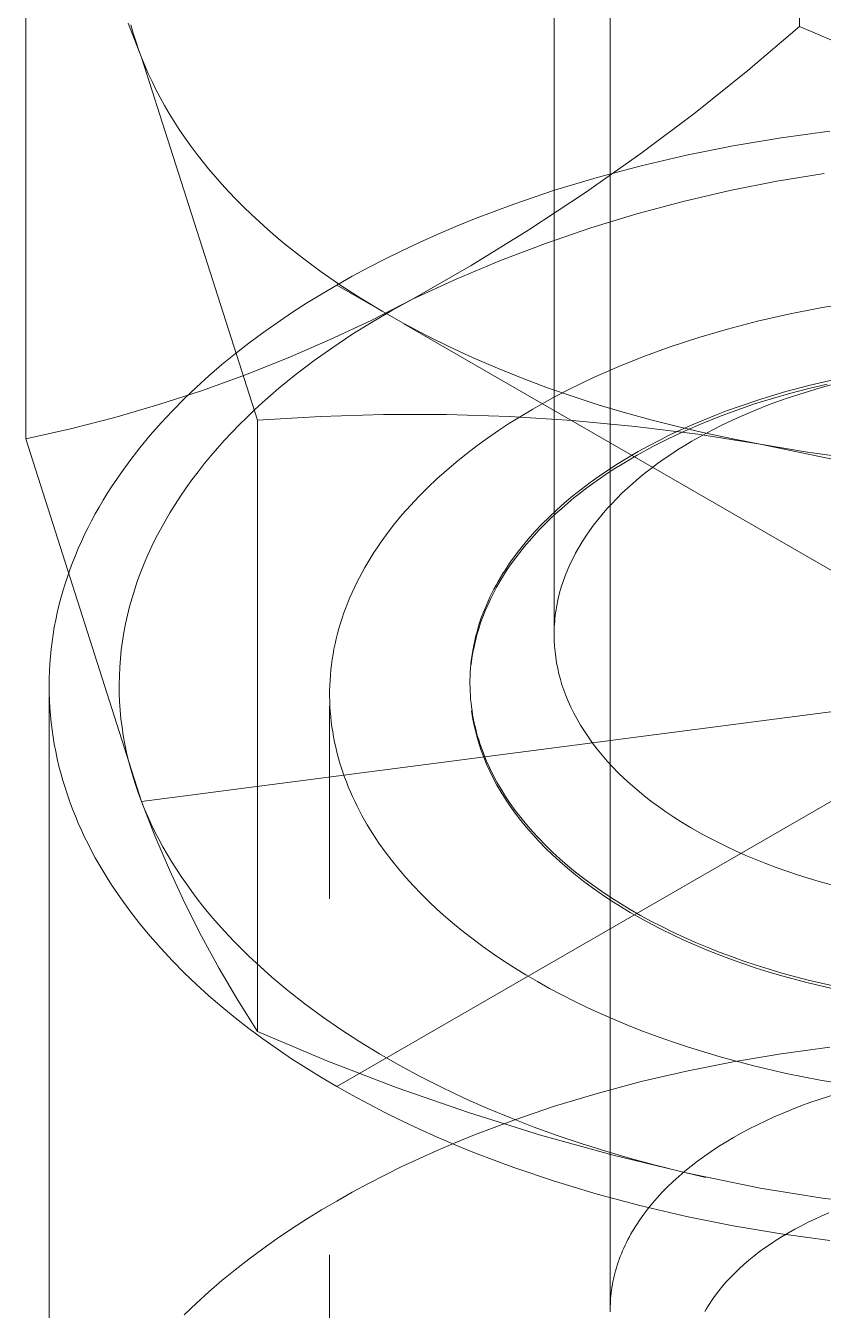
# Model space of a CAD drawing. Header units: inches. Extents: x -14 to 184, y -4 to 134.
# Drawn here: x 164.2264 to 164.4502, y 58.1212 to 58.4819 of the extents above; entities that cross this region are included whole.
import ezdxf

# ---------------------------------------------------------------- set-up
doc = ezdxf.new("R2010")
doc.units = ezdxf.units.IN
doc.linetypes.add('HIDDEN', pattern=[1.905, 1.27, -0.635])
doc.layers.add('ZANO_R', color=7, linetype='Continuous', lineweight=0)
doc.layers.add('ZANO_R_przerywana', color=250, linetype='HIDDEN', lineweight=0)

msp = doc.modelspace()

# ---------------------------------------------------------------- linework, layer by layer
at = {"layer": 'ZANO_R'}
for p, q in [((164.44348, 58.48161), (164.44348, 58.65323)), ((164.37464, 58.31085), (164.37464, 58.63427)), ((164.39039, 58.12148), (164.39039, 58.60016)), ((164.22635, 58.36589), (164.22635, 58.53751)), ((164.25887, 58.47296), (164.25511, 58.4826)), ((164.25581, 58.4821), (164.25649, 58.47979)), ((164.25649, 58.47979), (164.25722, 58.4775)), ((164.44348, 58.48161), (164.42902, 58.46927)), ((164.46296, 58.47338), (164.44348, 58.48161)), ((164.25722, 58.4775), (164.25801, 58.47522)), ((164.25801, 58.47522), (164.25887, 58.47296)), ((164.29138, 58.37109), (164.25887, 58.47296)), ((164.25887, 58.47296), (164.25978, 58.47071)), ((164.25978, 58.47071), (164.26075, 58.46846)), ((164.26075, 58.46846), (164.2618, 58.4662)), ((164.42902, 58.46927), (164.41419, 58.45737)), ((164.2618, 58.4662), (164.26291, 58.46395)), ((164.26291, 58.46395), (164.26408, 58.4617)), ((164.26408, 58.4617), (164.26532, 58.45946)), ((164.26532, 58.45946), (164.26663, 58.45721)), ((164.26663, 58.45721), (164.268, 58.45498)), ((164.268, 58.45498), (164.26945, 58.45274)), ((164.41419, 58.45737), (164.399, 58.44594)), ((164.26945, 58.45274), (164.27095, 58.45052)), ((164.27095, 58.45052), (164.27253, 58.4483)), ((164.43833, 58.4504), (164.4249, 58.44814)), ((164.45203, 58.45226), (164.43833, 58.4504)), ((164.27253, 58.4483), (164.27417, 58.44609)), ((164.4249, 58.44814), (164.41179, 58.44552)), ((164.27417, 58.44609), (164.27588, 58.44389)), ((164.27588, 58.44389), (164.27766, 58.44171)), ((164.399, 58.44594), (164.38346, 58.43499)), ((164.41179, 58.44552), (164.39904, 58.44255)), ((164.27766, 58.44171), (164.2795, 58.43953)), ((164.2795, 58.43953), (164.2814, 58.43737)), ((164.39904, 58.44255), (164.38669, 58.43925)), ((164.45045, 58.4404), (164.43716, 58.43822)), ((164.2814, 58.43737), (164.28338, 58.43522)), ((164.38669, 58.43925), (164.37477, 58.43565)), ((164.43716, 58.43822), (164.42394, 58.43559)), ((164.28338, 58.43522), (164.28542, 58.43308)), ((164.28542, 58.43308), (164.28752, 58.43096)), ((164.37477, 58.43565), (164.36331, 58.43177)), ((164.38346, 58.43499), (164.36759, 58.42453)), ((164.41082, 58.43252), (164.39781, 58.42901)), ((164.42394, 58.43559), (164.41082, 58.43252)), ((164.28752, 58.43096), (164.28969, 58.42886)), ((164.28969, 58.42886), (164.29192, 58.42677)), ((164.36331, 58.43177), (164.35234, 58.42763)), ((164.39781, 58.42901), (164.38493, 58.42508)), ((164.29192, 58.42677), (164.29422, 58.42471)), ((164.34704, 58.42548), (164.34187, 58.42326)), ((164.35234, 58.42763), (164.34704, 58.42548)), ((164.38493, 58.42508), (164.37218, 58.42071)), ((164.29422, 58.42471), (164.29657, 58.42266)), ((164.29657, 58.42266), (164.29899, 58.42063)), ((164.34187, 58.42326), (164.33683, 58.421)), ((164.36759, 58.42453), (164.3514, 58.41455)), ((164.29899, 58.42063), (164.30401, 58.41664)), ((164.33192, 58.41869), (164.32715, 58.41634)), ((164.33683, 58.421), (164.33192, 58.41869)), ((164.37218, 58.42071), (164.35959, 58.41592)), ((164.30401, 58.41664), (164.30927, 58.41274)), ((164.32715, 58.41634), (164.32251, 58.41394)), ((164.3514, 58.41455), (164.33491, 58.40509)), ((164.35959, 58.41592), (164.34716, 58.41071)), ((164.30927, 58.41274), (164.31476, 58.40895)), ((164.318, 58.41151), (164.31363, 58.40904)), ((164.32251, 58.41394), (164.318, 58.41151)), ((164.34716, 58.41071), (164.33491, 58.40509)), ((164.31363, 58.40904), (164.30935, 58.40651)), ((164.32638, 58.40167), (164.31363, 58.40904)), ((164.31476, 58.40895), (164.32047, 58.40526)), ((164.30513, 58.40391), (164.30098, 58.40123)), ((164.30935, 58.40651), (164.30513, 58.40391)), ((164.32047, 58.40526), (164.32638, 58.40168)), ((164.33491, 58.40509), (164.32346, 58.39922)), ((164.33491, 58.40509), (164.3291, 58.40189)), ((164.44941, 58.40263), (164.45865, 58.40416)), ((164.30098, 58.40123), (164.2969, 58.39847)), ((164.31363, 58.18402), (164.6879, 58.40011)), ((164.3291, 58.40189), (164.32342, 58.39856)), ((164.32638, 58.40168), (164.3325, 58.39822)), ((164.43173, 58.39887), (164.44043, 58.40086)), ((164.44043, 58.40086), (164.44941, 58.40263)), ((164.2969, 58.39847), (164.2929, 58.39564)), ((164.32346, 58.39922), (164.31183, 58.39371)), ((164.32342, 58.39856), (164.31788, 58.39511)), ((164.70337, 58.18402), (164.33247, 58.39816)), ((164.3325, 58.39822), (164.33881, 58.39488)), ((164.41523, 58.3943), (164.42332, 58.39668)), ((164.42332, 58.39668), (164.43173, 58.39887)), ((164.28899, 58.39273), (164.28516, 58.38975)), ((164.2929, 58.39564), (164.28899, 58.39273)), ((164.31183, 58.39371), (164.30003, 58.38858)), ((164.31788, 58.39511), (164.3125, 58.39153)), ((164.33881, 58.39488), (164.3453, 58.39167)), ((164.40746, 58.39175), (164.41523, 58.3943)), ((164.28516, 58.38975), (164.28142, 58.38669)), ((164.3125, 58.39153), (164.30729, 58.38782)), ((164.3453, 58.39167), (164.35195, 58.3886)), ((164.39281, 58.38617), (164.40003, 58.38906)), ((164.40003, 58.38906), (164.40746, 58.39175)), ((164.28142, 58.38669), (164.27778, 58.38356)), ((164.30003, 58.38858), (164.28808, 58.38382)), ((164.30729, 58.38782), (164.30226, 58.384)), ((164.35195, 58.3886), (164.35876, 58.38566)), ((164.35876, 58.38566), (164.36571, 58.38287)), ((164.38571, 58.38304), (164.39281, 58.38617)), ((164.27778, 58.38356), (164.27425, 58.38035)), ((164.28808, 58.38382), (164.27597, 58.37945)), ((164.30226, 58.384), (164.29742, 58.38007)), ((164.36571, 58.38287), (164.37279, 58.38021)), ((164.3822, 58.38139), (164.38571, 58.38304)), ((164.44647, 58.38092), (164.45332, 58.3825)), ((164.27597, 58.37945), (164.26374, 58.37547)), ((164.27425, 58.38035), (164.27083, 58.37708)), ((164.29742, 58.38007), (164.29508, 58.37806)), ((164.37279, 58.38021), (164.37998, 58.37771)), ((164.37532, 58.37791), (164.37874, 58.37968)), ((164.37874, 58.37968), (164.3822, 58.38139)), ((164.43291, 58.37711), (164.43966, 58.37912)), ((164.43594, 58.37723), (164.44103, 58.37868)), ((164.43966, 58.37912), (164.44647, 58.38092)), ((164.44, 58.37725), (164.44479, 58.37882)), ((164.44103, 58.37868), (164.44614, 58.38002)), ((164.44479, 58.37882), (164.44962, 58.38026)), ((164.44614, 58.38002), (164.45128, 58.38124)), ((164.44962, 58.38026), (164.4545, 58.38157)), ((164.26374, 58.37547), (164.25138, 58.37188)), ((164.27083, 58.37708), (164.26753, 58.37374)), ((164.29279, 58.37602), (164.29055, 58.37396)), ((164.29508, 58.37806), (164.29279, 58.37602)), ((164.36863, 58.37419), (164.37195, 58.37608)), ((164.37195, 58.37608), (164.37532, 58.37791)), ((164.37998, 58.37771), (164.38728, 58.37535)), ((164.38728, 58.37535), (164.39466, 58.37315)), ((164.42298, 58.37369), (164.42626, 58.37488)), ((164.42593, 58.37395), (164.43091, 58.37565)), ((164.42626, 58.37488), (164.43291, 58.37711)), ((164.43066, 58.37372), (164.43529, 58.37555)), ((164.43091, 58.37565), (164.43594, 58.37723)), ((164.43529, 58.37555), (164.44, 58.37725)), ((164.25138, 58.37188), (164.23891, 58.36869)), ((164.26753, 58.37374), (164.26434, 58.37033)), ((164.28837, 58.37187), (164.28624, 58.36976)), ((164.29055, 58.37396), (164.28837, 58.37187)), ((164.30904, 58.37218), (164.29138, 58.37109)), ((164.29138, 58.19947), (164.29138, 58.37109)), ((164.32673, 58.37271), (164.30904, 58.37218)), ((164.34443, 58.3727), (164.32673, 58.37271)), ((164.36212, 58.37214), (164.34443, 58.3727)), ((164.37978, 58.37103), (164.36212, 58.37214)), ((164.36216, 58.37023), (164.36536, 58.37224)), ((164.36536, 58.37224), (164.36863, 58.37419)), ((164.39741, 58.36936), (164.37978, 58.37103)), ((164.39466, 58.37315), (164.40212, 58.3711)), ((164.40212, 58.3711), (164.40964, 58.3692)), ((164.41335, 58.3698), (164.41652, 58.37115)), ((164.41619, 58.37019), (164.42102, 58.37213)), ((164.41652, 58.37115), (164.41973, 58.37245)), ((164.41973, 58.37245), (164.42298, 58.37369)), ((164.42102, 58.37213), (164.42593, 58.37395)), ((164.42171, 58.36969), (164.42613, 58.37177)), ((164.42613, 58.37177), (164.43066, 58.37372)), ((164.23891, 58.36869), (164.22635, 58.36589)), ((164.26434, 58.37033), (164.26129, 58.36686)), ((164.28417, 58.36762), (164.28216, 58.36547)), ((164.28624, 58.36976), (164.28417, 58.36762)), ((164.35594, 58.36604), (164.35901, 58.36816)), ((164.35901, 58.36816), (164.36216, 58.37023)), ((164.41497, 58.36716), (164.39741, 58.36936)), ((164.40684, 58.36597), (164.41146, 58.36814)), ((164.40716, 58.36694), (164.41023, 58.36839)), ((164.40964, 58.3692), (164.41721, 58.36745)), ((164.41023, 58.36839), (164.41335, 58.3698)), ((164.41146, 58.36814), (164.41619, 58.37019)), ((164.41534, 58.36635), (164.41743, 58.36749)), ((164.41721, 58.36745), (164.42482, 58.36585)), ((164.41743, 58.36749), (164.41955, 58.36861)), ((164.41955, 58.36861), (164.42171, 58.36969)), ((164.22635, 58.36589), (164.25887, 58.26402)), ((164.26129, 58.36686), (164.25836, 58.36332)), ((164.28216, 58.36547), (164.2802, 58.36328)), ((164.35002, 58.36163), (164.35294, 58.36386)), ((164.35294, 58.36386), (164.35594, 58.36604)), ((164.39827, 58.36228), (164.40118, 58.36388)), ((164.40118, 58.36388), (164.40414, 58.36544)), ((164.40233, 58.36368), (164.40684, 58.36597)), ((164.40414, 58.36544), (164.40716, 58.36694)), ((164.40931, 58.36275), (164.41128, 58.36397)), ((164.41128, 58.36397), (164.41329, 58.36517)), ((164.41329, 58.36517), (164.41534, 58.36635)), ((164.43245, 58.3644), (164.41497, 58.36716)), ((164.42482, 58.36585), (164.43245, 58.3644)), ((164.45316, 58.36009), (164.43245, 58.3644)), ((164.43245, 58.3644), (164.44573, 58.36211)), ((164.25836, 58.36332), (164.25558, 58.35972)), ((164.27831, 58.36108), (164.27648, 58.35886)), ((164.2802, 58.36328), (164.27831, 58.36108)), ((164.34718, 58.35934), (164.35002, 58.36163)), ((164.39266, 58.35894), (164.39543, 58.36063)), ((164.39373, 58.35879), (164.39796, 58.36129)), ((164.39543, 58.36063), (164.39827, 58.36228)), ((164.39796, 58.36129), (164.40233, 58.36368)), ((164.40366, 58.3589), (164.4055, 58.36021)), ((164.4055, 58.36021), (164.40738, 58.36149)), ((164.40738, 58.36149), (164.40931, 58.36275)), ((164.44573, 58.36211), (164.45907, 58.36025)), ((164.25558, 58.35972), (164.25293, 58.35607)), ((164.27471, 58.35662), (164.27301, 58.35435)), ((164.27648, 58.35886), (164.27471, 58.35662)), ((164.34175, 58.35462), (164.34442, 58.35701)), ((164.34442, 58.35701), (164.34718, 58.35934)), ((164.38732, 58.35542), (164.38995, 58.3572)), ((164.38966, 58.35618), (164.39167, 58.3575)), ((164.38995, 58.3572), (164.39266, 58.35894)), ((164.39167, 58.3575), (164.39373, 58.35879)), ((164.40013, 58.35622), (164.40187, 58.35757)), ((164.40187, 58.35757), (164.40366, 58.3589)), ((164.25293, 58.35607), (164.25043, 58.35236)), ((164.27301, 58.35435), (164.27137, 58.35207)), ((164.33918, 58.35218), (164.34175, 58.35462)), ((164.38229, 58.35173), (164.38477, 58.35359)), ((164.38386, 58.3521), (164.38575, 58.35349)), ((164.38477, 58.35359), (164.38732, 58.35542)), ((164.38575, 58.35349), (164.38768, 58.35485)), ((164.38768, 58.35485), (164.38966, 58.35618)), ((164.39522, 58.35203), (164.39681, 58.35345)), ((164.39681, 58.35345), (164.39844, 58.35484)), ((164.39844, 58.35484), (164.40013, 58.35622)), ((164.24924, 58.35049), (164.24809, 58.3486)), ((164.25043, 58.35236), (164.24924, 58.35049)), ((164.26979, 58.34978), (164.26828, 58.34746)), ((164.27137, 58.35207), (164.26979, 58.34978)), ((164.33432, 58.34717), (164.3367, 58.3497)), ((164.3367, 58.3497), (164.33918, 58.35218)), ((164.37759, 58.34789), (164.3799, 58.34982)), ((164.3799, 58.34982), (164.38229, 58.35173)), ((164.38022, 58.34927), (164.38202, 58.3507)), ((164.38202, 58.3507), (164.38386, 58.3521)), ((164.39222, 58.34913), (164.39369, 58.35059)), ((164.39369, 58.35059), (164.39522, 58.35203)), ((164.24697, 58.3467), (164.24589, 58.34479)), ((164.24809, 58.3486), (164.24697, 58.3467)), ((164.26828, 58.34746), (164.26684, 58.34513)), ((164.33204, 58.34459), (164.33432, 58.34717)), ((164.37324, 58.34391), (164.37537, 58.34591)), ((164.37511, 58.34486), (164.37677, 58.34635)), ((164.37537, 58.34591), (164.37759, 58.34789)), ((164.37677, 58.34635), (164.37847, 58.34782)), ((164.37847, 58.34782), (164.38022, 58.34927)), ((164.38813, 58.34466), (164.38943, 58.34617)), ((164.38943, 58.34617), (164.3908, 58.34766)), ((164.3908, 58.34766), (164.39222, 58.34913)), ((164.24486, 58.34287), (164.24386, 58.34094)), ((164.24589, 58.34479), (164.24486, 58.34287)), ((164.26546, 58.34279), (164.26415, 58.34044)), ((164.26684, 58.34513), (164.26546, 58.34279)), ((164.32988, 58.34198), (164.33204, 58.34459)), ((164.37119, 58.34187), (164.37324, 58.34391)), ((164.37196, 58.34184), (164.37351, 58.34336)), ((164.37351, 58.34336), (164.37511, 58.34486)), ((164.3857, 58.34161), (164.38688, 58.34314)), ((164.38688, 58.34314), (164.38813, 58.34466)), ((164.2429, 58.339), (164.24199, 58.33704)), ((164.24386, 58.34094), (164.2429, 58.339)), ((164.26415, 58.34044), (164.26291, 58.33807)), ((164.32588, 58.33664), (164.32782, 58.33933)), ((164.32782, 58.33933), (164.32988, 58.34198)), ((164.36739, 58.33772), (164.36925, 58.33981)), ((164.36763, 58.33717), (164.36902, 58.33874)), ((164.36902, 58.33874), (164.37046, 58.3403)), ((164.36925, 58.33981), (164.37119, 58.34187)), ((164.37046, 58.3403), (164.37196, 58.34184)), ((164.3835, 58.33851), (164.38457, 58.34006)), ((164.38457, 58.34006), (164.3857, 58.34161)), ((164.24112, 58.33508), (164.24029, 58.3331)), ((164.24199, 58.33704), (164.24112, 58.33508)), ((164.26174, 58.33569), (164.26064, 58.3333)), ((164.26291, 58.33807), (164.26174, 58.33569)), ((164.32405, 58.33391), (164.32495, 58.33528)), ((164.32495, 58.33528), (164.32588, 58.33664)), ((164.36398, 58.33346), (164.36564, 58.3356)), ((164.36501, 58.33399), (164.36629, 58.33559)), ((164.36564, 58.3356), (164.36739, 58.33772)), ((164.36629, 58.33559), (164.36763, 58.33717)), ((164.38067, 58.33379), (164.38155, 58.33537)), ((164.38155, 58.33537), (164.3825, 58.33694)), ((164.3825, 58.33694), (164.3835, 58.33851)), ((164.24029, 58.3331), (164.2395, 58.33112)), ((164.26064, 58.3333), (164.25961, 58.3309)), ((164.32234, 58.33116), (164.32318, 58.33254)), ((164.32318, 58.33254), (164.32405, 58.33391)), ((164.36167, 58.33022), (164.36242, 58.33131)), ((164.36242, 58.33131), (164.36398, 58.33346)), ((164.36261, 58.33077), (164.36378, 58.33238)), ((164.36378, 58.33238), (164.36501, 58.33399)), ((164.37909, 58.33061), (164.37985, 58.3322)), ((164.37985, 58.3322), (164.38067, 58.33379)), ((164.23876, 58.32913), (164.23805, 58.32713)), ((164.2395, 58.33112), (164.23876, 58.32913)), ((164.25865, 58.32849), (164.25776, 58.32608)), ((164.25961, 58.3309), (164.25865, 58.32849)), ((164.25887, 58.26402), (164.75813, 58.32904)), ((164.32, 58.32697), (164.32075, 58.32837)), ((164.32075, 58.32837), (164.32153, 58.32977)), ((164.32153, 58.32977), (164.32234, 58.33116)), ((164.3596, 58.32694), (164.36026, 58.32804)), ((164.36026, 58.32804), (164.36096, 58.32913)), ((164.36044, 58.3275), (164.36149, 58.32914)), ((164.36096, 58.32913), (164.36167, 58.33022)), ((164.36149, 58.32914), (164.36261, 58.33077)), ((164.37775, 58.32741), (164.37839, 58.32901)), ((164.37839, 58.32901), (164.37909, 58.33061)), ((164.2374, 58.32513), (164.23678, 58.32311)), ((164.23805, 58.32713), (164.2374, 58.32513)), ((164.25776, 58.32608), (164.25694, 58.32365)), ((164.31794, 58.32272), (164.3186, 58.32415)), ((164.3186, 58.32415), (164.31928, 58.32556)), ((164.31928, 58.32556), (164.32, 58.32697)), ((164.3576, 58.32254), (164.35849, 58.3242)), ((164.35775, 58.32364), (164.35834, 58.32474)), ((164.35834, 58.32474), (164.35895, 58.32584)), ((164.35849, 58.3242), (164.35943, 58.32585)), ((164.35895, 58.32584), (164.3596, 58.32694)), ((164.35943, 58.32585), (164.36044, 58.3275)), ((164.3762, 58.32261), (164.37666, 58.32421)), ((164.37666, 58.32421), (164.37717, 58.32581)), ((164.37717, 58.32581), (164.37775, 58.32741)), ((164.23621, 58.3211), (164.23569, 58.31907)), ((164.23678, 58.32311), (164.23621, 58.3211)), ((164.25619, 58.32123), (164.25552, 58.3188)), ((164.25694, 58.32365), (164.25619, 58.32123)), ((164.31673, 58.31987), (164.31732, 58.3213)), ((164.31732, 58.3213), (164.31794, 58.32272)), ((164.356, 58.31921), (164.35677, 58.32088)), ((164.35612, 58.32031), (164.35664, 58.32142)), ((164.35664, 58.32142), (164.35718, 58.32253)), ((164.35677, 58.32088), (164.3576, 58.32254)), ((164.35718, 58.32253), (164.35775, 58.32364)), ((164.37563, 58.32021), (164.3758, 58.32101)), ((164.3758, 58.32101), (164.3762, 58.32261)), ((164.23521, 58.31704), (164.23477, 58.315)), ((164.23569, 58.31907), (164.23521, 58.31704)), ((164.25552, 58.3188), (164.25491, 58.31636)), ((164.31515, 58.31555), (164.31564, 58.31699)), ((164.31564, 58.31699), (164.31617, 58.31843)), ((164.31617, 58.31843), (164.31673, 58.31987)), ((164.35431, 58.31585), (164.35473, 58.31697)), ((164.35462, 58.31586), (164.35528, 58.31754)), ((164.35473, 58.31697), (164.35517, 58.31808)), ((164.35517, 58.31808), (164.35563, 58.3192)), ((164.35528, 58.31754), (164.356, 58.31921)), ((164.35563, 58.3192), (164.35612, 58.32031)), ((164.37497, 58.31624), (164.37507, 58.31703)), ((164.37507, 58.31703), (164.37519, 58.31783)), ((164.37519, 58.31783), (164.37532, 58.31862)), ((164.37532, 58.31862), (164.37546, 58.31942)), ((164.37546, 58.31942), (164.37563, 58.32021)), ((164.23477, 58.315), (164.23438, 58.31296)), ((164.25437, 58.31393), (164.25391, 58.31149)), ((164.25491, 58.31636), (164.25437, 58.31393)), ((164.31426, 58.31265), (164.31469, 58.3141)), ((164.31469, 58.3141), (164.31515, 58.31555)), ((164.35322, 58.31251), (164.35356, 58.31362)), ((164.35347, 58.31251), (164.35402, 58.31419)), ((164.35356, 58.31362), (164.35393, 58.31474)), ((164.35393, 58.31474), (164.35431, 58.31585)), ((164.35402, 58.31419), (164.35462, 58.31586)), ((164.3747, 58.31309), (164.37474, 58.31387)), ((164.37474, 58.31387), (164.3748, 58.31466)), ((164.3748, 58.31466), (164.37488, 58.31545)), ((164.37488, 58.31545), (164.37497, 58.31624)), ((164.23404, 58.31092), (164.23374, 58.30887)), ((164.23438, 58.31296), (164.23404, 58.31092)), ((164.25391, 58.31149), (164.25351, 58.30905)), ((164.31316, 58.30829), (164.31349, 58.30975)), ((164.31349, 58.30975), (164.31386, 58.3112)), ((164.31386, 58.3112), (164.31426, 58.31265)), ((164.35235, 58.30916), (164.35262, 58.31028)), ((164.35255, 58.30917), (164.35298, 58.31084)), ((164.35262, 58.31028), (164.35291, 58.31139)), ((164.35291, 58.31139), (164.35322, 58.31251)), ((164.35298, 58.31084), (164.35347, 58.31251)), ((164.37464, 58.31152), (164.37466, 58.3123)), ((164.37467, 58.30927), (164.37464, 58.31085)), ((164.37466, 58.3123), (164.3747, 58.31309)), ((164.23348, 58.30682), (164.23328, 58.30476)), ((164.23374, 58.30887), (164.23348, 58.30682)), ((164.25319, 58.30662), (164.25294, 58.30418)), ((164.25351, 58.30905), (164.25319, 58.30662)), ((164.3126, 58.30537), (164.31286, 58.30683)), ((164.31286, 58.30683), (164.31316, 58.30829)), ((164.35171, 58.30583), (164.3519, 58.30694)), ((164.35184, 58.30583), (164.35217, 58.3075)), ((164.3519, 58.30694), (164.35211, 58.30805)), ((164.35211, 58.30805), (164.35235, 58.30916)), ((164.35217, 58.3075), (164.35255, 58.30917)), ((164.37476, 58.30769), (164.37467, 58.30927)), ((164.3749, 58.30611), (164.37476, 58.30769)), ((164.37509, 58.30454), (164.3749, 58.30611)), ((164.23312, 58.3027), (164.233, 58.30065)), ((164.23328, 58.30476), (164.23312, 58.3027)), ((164.25294, 58.30418), (164.25275, 58.30175)), ((164.312, 58.30099), (164.31217, 58.30245)), ((164.31217, 58.30245), (164.31237, 58.30391)), ((164.31237, 58.30391), (164.3126, 58.30537)), ((164.35118, 58.30141), (164.35127, 58.30251)), ((164.35127, 58.30251), (164.35139, 58.30362)), ((164.35136, 58.3025), (164.35157, 58.30416)), ((164.35139, 58.30362), (164.35154, 58.30472)), ((164.35154, 58.30472), (164.35171, 58.30583)), ((164.35157, 58.30416), (164.35184, 58.30583)), ((164.37534, 58.30297), (164.37509, 58.30454)), ((164.37564, 58.30142), (164.37534, 58.30297)), ((164.233, 58.30065), (164.23293, 58.29859)), ((164.25264, 58.29933), (164.25259, 58.2969)), ((164.25275, 58.30175), (164.25264, 58.29933)), ((164.31176, 58.29807), (164.31186, 58.29953)), ((164.31186, 58.29953), (164.312, 58.30099)), ((164.35102, 58.29813), (164.35105, 58.29922)), ((164.35105, 58.29922), (164.3511, 58.30032)), ((164.3511, 58.30032), (164.35118, 58.30141)), ((164.37599, 58.29987), (164.37564, 58.30142)), ((164.3764, 58.29834), (164.37599, 58.29987)), ((164.23293, 58.29859), (164.23291, 58.29653)), ((164.23291, 58.03936), (164.23291, 58.29653)), ((164.23291, 58.29653), (164.23293, 58.29447)), ((164.25259, 58.2969), (164.25262, 58.29449)), ((164.31165, 58.29515), (164.31169, 58.29661)), ((164.31169, 58.29661), (164.31176, 58.29807)), ((164.35102, 58.29705), (164.35102, 58.29813)), ((164.35104, 58.29596), (164.35102, 58.29705)), ((164.35108, 58.29489), (164.35104, 58.29596)), ((164.37685, 58.29683), (164.3764, 58.29834)), ((164.37736, 58.29533), (164.37685, 58.29683)), ((164.37792, 58.29384), (164.37736, 58.29533)), ((164.23293, 58.29447), (164.233, 58.29241)), ((164.233, 58.29241), (164.23312, 58.29035)), ((164.25262, 58.29449), (164.25271, 58.29208)), ((164.25271, 58.29208), (164.25287, 58.28968)), ((164.31165, 58.2937), (164.31165, 58.29515)), ((164.31168, 58.29224), (164.31165, 58.2937)), ((164.31174, 58.29079), (164.31168, 58.29224)), ((164.35114, 58.29381), (164.35108, 58.29489)), ((164.35122, 58.29274), (164.35114, 58.29381)), ((164.35132, 58.29167), (164.35122, 58.29274)), ((164.35145, 58.29061), (164.35132, 58.29167)), ((164.37861, 58.29217), (164.37792, 58.29384)), ((164.37936, 58.2905), (164.37861, 58.29217)), ((164.23312, 58.29035), (164.23328, 58.2883)), ((164.23328, 58.2883), (164.23348, 58.28624)), ((164.25287, 58.28968), (164.25309, 58.28728)), ((164.31183, 58.28934), (164.31174, 58.29079)), ((164.31195, 58.28789), (164.31183, 58.28934)), ((164.3516, 58.28956), (164.35145, 58.29061)), ((164.35178, 58.28764), (164.35148, 58.28954)), ((164.35176, 58.28851), (164.3516, 58.28956)), ((164.35195, 58.28746), (164.35176, 58.28851)), ((164.38019, 58.28882), (164.37936, 58.2905)), ((164.3811, 58.28714), (164.38019, 58.28882)), ((164.23348, 58.28624), (164.23374, 58.28419)), ((164.25309, 58.28728), (164.25339, 58.2849)), ((164.25339, 58.2849), (164.25374, 58.28253)), ((164.31211, 58.28645), (164.31195, 58.28789)), ((164.31229, 58.28501), (164.31211, 58.28645)), ((164.31251, 58.28358), (164.31229, 58.28501)), ((164.35213, 58.28575), (164.35178, 58.28764)), ((164.35216, 58.28642), (164.35195, 58.28746)), ((164.35255, 58.28386), (164.35213, 58.28575)), ((164.35239, 58.28539), (164.35216, 58.28642)), ((164.35263, 58.28436), (164.35239, 58.28539)), ((164.38207, 58.28546), (164.3811, 58.28714)), ((164.38313, 58.28377), (164.38207, 58.28546)), ((164.23374, 58.28419), (164.23404, 58.28214)), ((164.23404, 58.28214), (164.23438, 58.2801)), ((164.25374, 58.28253), (164.25417, 58.28017)), ((164.31276, 58.28215), (164.31251, 58.28358)), ((164.31304, 58.28072), (164.31276, 58.28215)), ((164.35304, 58.282), (164.35255, 58.28386)), ((164.3529, 58.28334), (164.35263, 58.28436)), ((164.35318, 58.28232), (164.3529, 58.28334)), ((164.35359, 58.28015), (164.35304, 58.282)), ((164.35349, 58.28131), (164.35318, 58.28232)), ((164.35381, 58.28031), (164.35349, 58.28131)), ((164.38425, 58.28209), (164.38313, 58.28377)), ((164.38546, 58.28041), (164.38425, 58.28209)), ((164.23438, 58.2801), (164.23477, 58.27805)), ((164.23477, 58.27805), (164.23521, 58.27602)), ((164.25417, 58.28017), (164.25465, 58.27782)), ((164.25465, 58.27782), (164.2552, 58.27548)), ((164.31335, 58.2793), (164.31304, 58.28072)), ((164.31369, 58.27788), (164.31335, 58.2793)), ((164.31406, 58.27647), (164.31369, 58.27788)), ((164.3542, 58.27833), (164.35359, 58.28015)), ((164.35415, 58.27931), (164.35381, 58.28031)), ((164.3545, 58.27832), (164.35415, 58.27931)), ((164.35488, 58.27652), (164.3542, 58.27833)), ((164.35488, 58.27734), (164.3545, 58.27832)), ((164.35568, 58.27537), (164.35488, 58.27734)), ((164.38674, 58.27874), (164.38546, 58.28041)), ((164.38811, 58.27707), (164.38674, 58.27874)), ((164.23521, 58.27602), (164.23569, 58.27399)), ((164.23569, 58.27399), (164.23621, 58.27196)), ((164.2552, 58.27548), (164.25581, 58.27316)), ((164.31446, 58.27507), (164.31406, 58.27647)), ((164.31489, 58.27367), (164.31446, 58.27507)), ((164.31535, 58.27228), (164.31489, 58.27367)), ((164.35568, 58.27456), (164.35488, 58.27652)), ((164.35658, 58.2734), (164.35568, 58.27537)), ((164.35658, 58.27259), (164.35568, 58.27456)), ((164.38955, 58.27541), (164.38811, 58.27707)), ((164.39107, 58.27376), (164.38955, 58.27541)), ((164.39266, 58.27212), (164.39107, 58.27376)), ((164.23621, 58.27196), (164.23678, 58.26994)), ((164.25581, 58.27316), (164.25649, 58.27085)), ((164.25649, 58.27085), (164.25722, 58.26855)), ((164.31584, 58.2709), (164.31535, 58.27228)), ((164.31635, 58.26952), (164.31584, 58.2709)), ((164.35755, 58.27143), (164.35658, 58.2734)), ((164.35755, 58.27061), (164.35658, 58.27259)), ((164.35861, 58.26945), (164.35755, 58.27143)), ((164.35861, 58.26863), (164.35755, 58.27061)), ((164.39434, 58.27049), (164.39266, 58.27212)), ((164.3961, 58.26888), (164.39434, 58.27049)), ((164.23678, 58.26994), (164.2374, 58.26793)), ((164.2374, 58.26793), (164.23805, 58.26592)), ((164.25722, 58.26855), (164.25801, 58.26628)), ((164.31689, 58.26815), (164.31635, 58.26952)), ((164.31747, 58.26679), (164.31689, 58.26815)), ((164.31806, 58.26543), (164.31747, 58.26679)), ((164.35976, 58.26747), (164.35861, 58.26945)), ((164.35976, 58.26665), (164.35861, 58.26863)), ((164.361, 58.26549), (164.35976, 58.26747)), ((164.361, 58.26467), (164.35976, 58.26665)), ((164.39793, 58.26729), (164.3961, 58.26888)), ((164.39984, 58.26571), (164.39793, 58.26729)), ((164.23805, 58.26592), (164.23876, 58.26392)), ((164.23876, 58.26392), (164.2395, 58.26193)), ((164.25801, 58.26628), (164.25887, 58.26402)), ((164.25887, 58.26402), (164.25972, 58.26191)), ((164.25887, 58.26402), (164.26262, 58.25438)), ((164.31869, 58.26409), (164.31806, 58.26543)), ((164.31934, 58.26275), (164.31869, 58.26409)), ((164.36233, 58.26351), (164.361, 58.26549)), ((164.36233, 58.26269), (164.361, 58.26467)), ((164.36375, 58.26153), (164.36233, 58.26351)), ((164.40183, 58.26416), (164.39984, 58.26571)), ((164.4039, 58.26263), (164.40183, 58.26416)), ((164.2395, 58.26193), (164.24029, 58.25995)), ((164.24029, 58.25995), (164.24112, 58.25798)), ((164.25972, 58.26191), (164.26063, 58.25979)), ((164.26063, 58.25979), (164.2616, 58.25768)), ((164.32002, 58.26142), (164.31934, 58.26275)), ((164.32072, 58.2601), (164.32002, 58.26142)), ((164.32145, 58.25879), (164.32072, 58.2601)), ((164.36375, 58.26072), (164.36233, 58.26269)), ((164.36526, 58.25956), (164.36375, 58.26153)), ((164.36526, 58.25875), (164.36375, 58.26072)), ((164.36686, 58.2576), (164.36526, 58.25956)), ((164.40604, 58.26112), (164.4039, 58.26263)), ((164.40825, 58.25964), (164.40604, 58.26112)), ((164.41054, 58.25818), (164.40825, 58.25964)), ((164.24112, 58.25798), (164.24199, 58.25602)), ((164.24199, 58.25602), (164.2429, 58.25406)), ((164.2616, 58.25768), (164.26262, 58.25557)), ((164.26262, 58.25557), (164.26371, 58.25346)), ((164.32221, 58.25749), (164.32145, 58.25879)), ((164.32379, 58.25492), (164.32221, 58.25749)), ((164.36686, 58.25678), (164.36526, 58.25875)), ((164.36856, 58.25565), (164.36686, 58.2576)), ((164.36856, 58.25483), (164.36686, 58.25678)), ((164.37034, 58.25371), (164.36856, 58.25565)), ((164.4129, 58.25676), (164.41054, 58.25818)), ((164.41532, 58.25536), (164.4129, 58.25676)), ((164.2429, 58.25406), (164.24386, 58.25212)), ((164.24386, 58.25212), (164.24486, 58.25019)), ((164.26262, 58.25438), (164.26668, 58.24486)), ((164.26371, 58.25346), (164.26485, 58.25135)), ((164.32547, 58.25238), (164.32379, 58.25492)), ((164.32723, 58.24989), (164.32547, 58.25238)), ((164.37034, 58.25289), (164.36856, 58.25483)), ((164.37222, 58.25178), (164.37034, 58.25371)), ((164.37222, 58.25096), (164.37034, 58.25289)), ((164.41782, 58.254), (164.41532, 58.25536)), ((164.42038, 58.25267), (164.41782, 58.254)), ((164.423, 58.25138), (164.42038, 58.25267)), ((164.24486, 58.25019), (164.24589, 58.24826)), ((164.26485, 58.25135), (164.26605, 58.24925)), ((164.26605, 58.24925), (164.26731, 58.24715)), ((164.32909, 58.24744), (164.32723, 58.24989)), ((164.3742, 58.24986), (164.37222, 58.25178)), ((164.3742, 58.24905), (164.37222, 58.25096)), ((164.37626, 58.24797), (164.3742, 58.24986)), ((164.37626, 58.24715), (164.3742, 58.24905)), ((164.42569, 58.25013), (164.423, 58.25138)), ((164.42843, 58.24892), (164.42569, 58.25013)), ((164.43123, 58.24774), (164.42843, 58.24892)), ((164.24589, 58.24826), (164.24697, 58.24635)), ((164.24697, 58.24635), (164.24809, 58.24445)), ((164.26668, 58.24486), (164.27104, 58.23548)), ((164.26731, 58.24715), (164.26863, 58.24505)), ((164.26863, 58.24505), (164.27, 58.24296)), ((164.33103, 58.24504), (164.32909, 58.24744)), ((164.33305, 58.24268), (164.33103, 58.24504)), ((164.37842, 58.2461), (164.37626, 58.24797)), ((164.37842, 58.24528), (164.37626, 58.24715)), ((164.38067, 58.24424), (164.37842, 58.2461)), ((164.38067, 58.24343), (164.37842, 58.24528)), ((164.43409, 58.24661), (164.43123, 58.24774)), ((164.43699, 58.24552), (164.43409, 58.24661)), ((164.43995, 58.24447), (164.43699, 58.24552)), ((164.24809, 58.24445), (164.24924, 58.24257)), ((164.24924, 58.24257), (164.25043, 58.24069)), ((164.27, 58.24296), (164.27144, 58.24088)), ((164.33515, 58.24036), (164.33305, 58.24268)), ((164.38301, 58.24241), (164.38067, 58.24424)), ((164.38301, 58.2416), (164.38067, 58.24343)), ((164.38544, 58.24061), (164.38301, 58.24241)), ((164.38544, 58.23979), (164.38301, 58.2416)), ((164.44295, 58.24347), (164.43995, 58.24447)), ((164.44598, 58.24251), (164.44295, 58.24347)), ((164.44906, 58.2416), (164.44598, 58.24251)), ((164.45532, 58.23993), (164.44906, 58.2416)), ((164.25043, 58.24069), (164.25293, 58.23699)), ((164.27144, 58.24088), (164.27293, 58.2388)), ((164.27293, 58.2388), (164.27449, 58.23673)), ((164.33732, 58.2381), (164.33515, 58.24036)), ((164.33956, 58.23588), (164.33732, 58.2381)), ((164.38796, 58.23884), (164.38544, 58.24061)), ((164.38796, 58.23802), (164.38544, 58.23979)), ((164.39056, 58.23709), (164.38796, 58.23884)), ((164.39056, 58.23628), (164.38796, 58.23802)), ((164.25293, 58.23699), (164.25558, 58.23333)), ((164.27104, 58.23548), (164.27569, 58.22624)), ((164.27449, 58.23673), (164.2761, 58.23467)), ((164.2761, 58.23467), (164.27777, 58.23262)), ((164.34186, 58.23371), (164.33956, 58.23588)), ((164.39325, 58.23538), (164.39056, 58.23709)), ((164.39325, 58.23457), (164.39056, 58.23628)), ((164.39603, 58.23371), (164.39325, 58.23538)), ((164.39603, 58.23289), (164.39325, 58.23457)), ((164.25558, 58.23333), (164.25836, 58.22974)), ((164.27777, 58.23262), (164.2795, 58.23058)), ((164.2795, 58.23058), (164.28128, 58.22855)), ((164.34423, 58.23159), (164.34186, 58.23371)), ((164.34668, 58.2295), (164.34423, 58.23159)), ((164.39888, 58.23207), (164.39603, 58.23371)), ((164.39888, 58.23125), (164.39603, 58.23289)), ((164.40182, 58.23046), (164.39888, 58.23207)), ((164.40182, 58.22965), (164.39888, 58.23125)), ((164.40483, 58.2289), (164.40182, 58.23046)), ((164.25836, 58.22974), (164.26129, 58.2262)), ((164.28128, 58.22855), (164.28313, 58.22654)), ((164.34923, 58.22742), (164.34668, 58.2295)), ((164.35188, 58.22536), (164.34923, 58.22742)), ((164.40483, 58.22809), (164.40182, 58.22965)), ((164.40792, 58.22738), (164.40483, 58.2289)), ((164.40792, 58.22657), (164.40483, 58.22809)), ((164.41108, 58.22591), (164.40792, 58.22738)), ((164.26129, 58.2262), (164.26434, 58.22273)), ((164.27569, 58.22624), (164.28063, 58.21715)), ((164.28313, 58.22654), (164.28503, 58.22453)), ((164.28503, 58.22453), (164.28699, 58.22254)), ((164.35464, 58.22332), (164.35188, 58.22536)), ((164.3575, 58.2213), (164.35464, 58.22332)), ((164.41108, 58.22509), (164.40792, 58.22657)), ((164.41431, 58.22448), (164.41108, 58.22591)), ((164.41431, 58.22366), (164.41108, 58.22509)), ((164.4176, 58.2231), (164.41431, 58.22448)), ((164.4176, 58.22228), (164.41431, 58.22366)), ((164.42096, 58.22177), (164.4176, 58.2231)), ((164.26434, 58.22273), (164.26753, 58.21932)), ((164.28699, 58.22254), (164.289, 58.22057)), ((164.289, 58.22057), (164.29108, 58.21861)), ((164.36047, 58.2193), (164.3575, 58.2213)), ((164.42096, 58.22095), (164.4176, 58.22228)), ((164.42438, 58.22048), (164.42096, 58.22177)), ((164.42438, 58.21967), (164.42096, 58.22095)), ((164.42785, 58.21925), (164.42438, 58.22048)), ((164.42785, 58.21843), (164.42438, 58.21967)), ((164.26753, 58.21932), (164.27083, 58.21598)), ((164.27083, 58.21598), (164.27425, 58.2127)), ((164.28063, 58.21715), (164.28587, 58.20822)), ((164.29108, 58.21861), (164.29539, 58.21473)), ((164.36354, 58.21732), (164.36047, 58.2193)), ((164.36671, 58.21538), (164.36354, 58.21732)), ((164.43138, 58.21807), (164.42785, 58.21925)), ((164.43138, 58.21726), (164.42785, 58.21843)), ((164.43495, 58.21695), (164.43138, 58.21807)), ((164.43495, 58.21613), (164.43138, 58.21726)), ((164.43857, 58.21588), (164.43495, 58.21695)), ((164.43857, 58.21506), (164.43495, 58.21613)), ((164.27425, 58.2127), (164.27778, 58.2095)), ((164.29539, 58.21473), (164.29992, 58.21093)), ((164.36998, 58.21346), (164.36671, 58.21538)), ((164.37336, 58.21157), (164.36998, 58.21346)), ((164.44594, 58.21391), (164.43857, 58.21588)), ((164.44594, 58.21309), (164.43857, 58.21506)), ((164.45344, 58.21216), (164.44594, 58.21391)), ((164.45344, 58.21134), (164.44594, 58.21309)), ((164.27778, 58.2095), (164.28142, 58.20637)), ((164.29992, 58.21093), (164.30466, 58.2072)), ((164.37684, 58.20972), (164.37336, 58.21157)), ((164.38042, 58.20791), (164.37684, 58.20972)), ((164.28142, 58.20637), (164.28516, 58.20331)), ((164.28587, 58.20822), (164.29138, 58.19947)), ((164.30466, 58.2072), (164.30961, 58.20356)), ((164.38409, 58.20614), (164.38042, 58.20791)), ((164.38786, 58.2044), (164.38409, 58.20614)), ((164.28516, 58.20331), (164.28899, 58.20033)), ((164.30961, 58.20356), (164.31476, 58.2)), ((164.39173, 58.20272), (164.38786, 58.2044)), ((164.39569, 58.20108), (164.39173, 58.20272)), ((164.28899, 58.20033), (164.2929, 58.19742)), ((164.29138, 58.19947), (164.31086, 58.19123)), ((164.31476, 58.2), (164.3201, 58.19654)), ((164.39974, 58.19948), (164.39569, 58.20108)), ((164.40388, 58.19794), (164.39974, 58.19948)), ((164.4081, 58.19646), (164.40388, 58.19794)), ((164.2929, 58.19742), (164.2969, 58.19458)), ((164.2969, 58.19458), (164.30098, 58.19183)), ((164.3201, 58.19654), (164.32563, 58.19317)), ((164.4124, 58.19503), (164.4081, 58.19646)), ((164.42124, 58.19234), (164.4124, 58.19503)), ((164.45203, 58.1951), (164.43833, 58.19323)), ((164.30098, 58.19183), (164.30513, 58.18915)), ((164.31086, 58.19123), (164.33061, 58.18364)), ((164.32563, 58.19317), (164.33134, 58.18991)), ((164.4249, 58.19098), (164.41179, 58.18836)), ((164.43036, 58.1899), (164.42124, 58.19234)), ((164.43833, 58.19323), (164.4249, 58.19098)), ((164.30513, 58.18915), (164.30935, 58.18654)), ((164.33134, 58.18991), (164.33722, 58.18676)), ((164.41179, 58.18836), (164.39904, 58.18539)), ((164.43974, 58.18772), (164.43036, 58.1899)), ((164.44934, 58.18582), (164.43974, 58.18772)), ((164.30935, 58.18654), (164.31363, 58.18402)), ((164.318, 58.18155), (164.31363, 58.18402)), ((164.33061, 58.18364), (164.35059, 58.17668)), ((164.33722, 58.18676), (164.34325, 58.18371)), ((164.34325, 58.18371), (164.34944, 58.18079)), ((164.39904, 58.18539), (164.38669, 58.18209)), ((164.45912, 58.1842), (164.44934, 58.18582)), ((164.32251, 58.17912), (164.318, 58.18155)), ((164.34944, 58.18079), (164.35576, 58.17798)), ((164.38669, 58.18209), (164.37477, 58.17849)), ((164.44642, 58.17949), (164.449, 58.18039)), ((164.449, 58.18039), (164.45425, 58.18205)), ((164.32715, 58.17672), (164.32251, 58.17912)), ((164.33192, 58.17436), (164.32715, 58.17672)), ((164.35059, 58.17668), (164.37078, 58.17038)), ((164.35576, 58.17798), (164.36222, 58.1753)), ((164.37477, 58.17849), (164.36331, 58.17461)), ((164.43644, 58.17551), (164.43888, 58.17656)), ((164.43888, 58.17656), (164.44135, 58.17758)), ((164.44135, 58.17758), (164.44387, 58.17856)), ((164.44387, 58.17856), (164.44642, 58.17949)), ((164.33683, 58.17205), (164.33192, 58.17436)), ((164.36331, 58.17461), (164.35234, 58.17047)), ((164.36222, 58.1753), (164.36879, 58.17274)), ((164.36879, 58.17274), (164.37547, 58.17031)), ((164.42941, 58.17213), (164.43171, 58.17329)), ((164.43171, 58.17329), (164.43405, 58.17442)), ((164.43405, 58.17442), (164.43644, 58.17551)), ((164.34187, 58.16979), (164.33683, 58.17205)), ((164.34704, 58.16758), (164.34187, 58.16979)), ((164.35234, 58.17047), (164.34704, 58.16831)), ((164.37078, 58.17038), (164.39117, 58.16474)), ((164.37547, 58.17031), (164.38225, 58.16801)), ((164.42285, 58.16843), (164.42498, 58.1697)), ((164.42498, 58.1697), (164.42717, 58.17093)), ((164.42717, 58.17093), (164.42941, 58.17213)), ((164.34187, 58.1661), (164.33683, 58.16384)), ((164.34704, 58.16831), (164.34187, 58.1661)), ((164.35234, 58.16542), (164.34704, 58.16758)), ((164.36331, 58.16129), (164.35234, 58.16542)), ((164.38225, 58.16801), (164.38912, 58.16584)), ((164.38912, 58.16584), (164.39606, 58.16381)), ((164.4168, 58.16446), (164.41876, 58.16581)), ((164.41876, 58.16581), (164.42077, 58.16714)), ((164.42077, 58.16714), (164.42285, 58.16843)), ((164.33683, 58.16384), (164.33192, 58.16153)), ((164.39117, 58.16474), (164.41174, 58.15976)), ((164.39606, 58.16381), (164.40306, 58.1619)), ((164.40306, 58.1619), (164.41012, 58.16014)), ((164.41309, 58.16168), (164.41491, 58.16308)), ((164.41491, 58.16308), (164.4168, 58.16446)), ((164.32715, 58.15917), (164.32251, 58.15678)), ((164.33192, 58.16153), (164.32715, 58.15917)), ((164.37477, 58.1574), (164.36331, 58.16129)), ((164.40802, 58.15732), (164.40964, 58.15879)), ((164.40964, 58.15879), (164.41133, 58.16025)), ((164.41012, 58.16014), (164.41721, 58.1585)), ((164.41133, 58.16025), (164.41309, 58.16168)), ((164.41174, 58.15976), (164.43245, 58.15546)), ((164.32251, 58.15678), (164.318, 58.15434)), ((164.38669, 58.1538), (164.37477, 58.1574)), ((164.40499, 58.15432), (164.40647, 58.15583)), ((164.40647, 58.15583), (164.40802, 58.15732)), ((164.43245, 58.15546), (164.44993, 58.1527)), ((164.31363, 58.15187), (164.30935, 58.14935)), ((164.318, 58.15434), (164.31363, 58.15187)), ((164.39904, 58.1505), (164.38669, 58.1538)), ((164.40099, 58.14971), (164.40225, 58.15126)), ((164.40225, 58.15126), (164.40358, 58.1528)), ((164.40358, 58.1528), (164.40499, 58.15432)), ((164.44993, 58.1527), (164.46749, 58.15049)), ((164.30935, 58.14935), (164.30513, 58.14675)), ((164.39868, 58.14658), (164.3998, 58.14815)), ((164.41179, 58.14753), (164.39904, 58.1505)), ((164.3998, 58.14815), (164.40099, 58.14971)), ((164.4249, 58.14491), (164.41179, 58.14753)), ((164.44976, 58.1477), (164.44781, 58.14681)), ((164.45175, 58.14856), (164.44976, 58.1477)), ((164.30098, 58.14407), (164.2969, 58.14131)), ((164.30513, 58.14675), (164.30098, 58.14407)), ((164.39667, 58.14342), (164.39764, 58.145)), ((164.39764, 58.145), (164.39868, 58.14658)), ((164.43833, 58.14266), (164.4249, 58.14491)), ((164.4422, 58.14397), (164.44042, 58.14296)), ((164.44403, 58.14494), (164.4422, 58.14397)), ((164.4459, 58.14589), (164.44403, 58.14494)), ((164.44781, 58.14681), (164.4459, 58.14589)), ((164.2969, 58.14131), (164.2929, 58.13848)), ((164.39456, 58.13945), (164.39495, 58.14024)), ((164.39495, 58.14024), (164.39535, 58.14104)), ((164.39535, 58.14104), (164.39577, 58.14183)), ((164.39577, 58.14183), (164.39621, 58.14263)), ((164.39621, 58.14263), (164.39667, 58.14342)), ((164.43699, 58.14087), (164.43534, 58.13979)), ((164.43868, 58.14193), (164.43699, 58.14087)), ((164.45203, 58.14079), (164.43833, 58.14266)), ((164.44042, 58.14296), (164.43868, 58.14193)), ((164.2929, 58.13848), (164.28899, 58.13557)), ((164.3932, 58.13627), (164.39351, 58.13706)), ((164.39351, 58.13706), (164.39384, 58.13786)), ((164.39384, 58.13786), (164.39419, 58.13865)), ((164.39419, 58.13865), (164.39456, 58.13945)), ((164.43221, 58.13757), (164.43072, 58.13642)), ((164.43375, 58.13869), (164.43221, 58.13757)), ((164.43534, 58.13979), (164.43375, 58.13869)), ((164.28899, 58.13557), (164.28516, 58.13258)), ((164.39189, 58.13231), (164.39211, 58.1331)), ((164.39211, 58.1331), (164.39236, 58.13389)), ((164.39236, 58.13389), (164.39262, 58.13468)), ((164.39262, 58.13468), (164.3929, 58.13547)), ((164.3929, 58.13547), (164.3932, 58.13627)), ((164.42791, 58.13407), (164.42659, 58.13287)), ((164.42929, 58.13526), (164.42791, 58.13407)), ((164.43072, 58.13642), (164.42929, 58.13526)), ((164.28142, 58.12952), (164.27778, 58.12639)), ((164.28516, 58.13258), (164.28142, 58.12952)), ((164.39114, 58.12917), (164.3913, 58.12995)), ((164.3913, 58.12995), (164.39148, 58.13073)), ((164.39148, 58.13073), (164.39168, 58.13152)), ((164.39168, 58.13152), (164.39189, 58.13231)), ((164.42412, 58.13043), (164.42297, 58.12919)), ((164.42533, 58.13166), (164.42412, 58.13043)), ((164.42659, 58.13287), (164.42533, 58.13166)), ((164.27778, 58.12639), (164.27425, 58.12319)), ((164.39057, 58.12529), (164.39065, 58.12606)), ((164.39065, 58.12606), (164.39075, 58.12683)), ((164.39075, 58.12683), (164.39087, 58.12761)), ((164.39087, 58.12761), (164.391, 58.12839)), ((164.391, 58.12839), (164.39114, 58.12917)), ((164.42086, 58.12667), (164.41989, 58.1254)), ((164.42189, 58.12793), (164.42086, 58.12667)), ((164.42297, 58.12919), (164.42189, 58.12793)), ((164.27425, 58.12319), (164.27083, 58.11991)), ((164.39039, 58.12148), (164.3904, 58.12223)), ((164.3904, 58.12223), (164.39042, 58.12299)), ((164.39042, 58.12299), (164.39045, 58.12376)), ((164.39045, 58.12376), (164.39051, 58.12452)), ((164.39051, 58.12452), (164.39057, 58.12529)), ((164.41813, 58.12283), (164.41734, 58.12154)), ((164.41898, 58.12412), (164.41813, 58.12283)), ((164.41989, 58.1254), (164.41898, 58.12412)), ((164.3904, 58.12072), (164.39039, 58.12148)), ((164.41734, 58.12154), (164.41697, 58.12089))]:
    msp.add_line(p, q, dxfattribs=at)
at = {"layer": 'ZANO_R_przerywana', "ltscale": 0.05}
msp.add_line((164.31165, 54.43675), (164.31165, 58.29079), dxfattribs=at)

doc.saveas('drawing.dxf')
